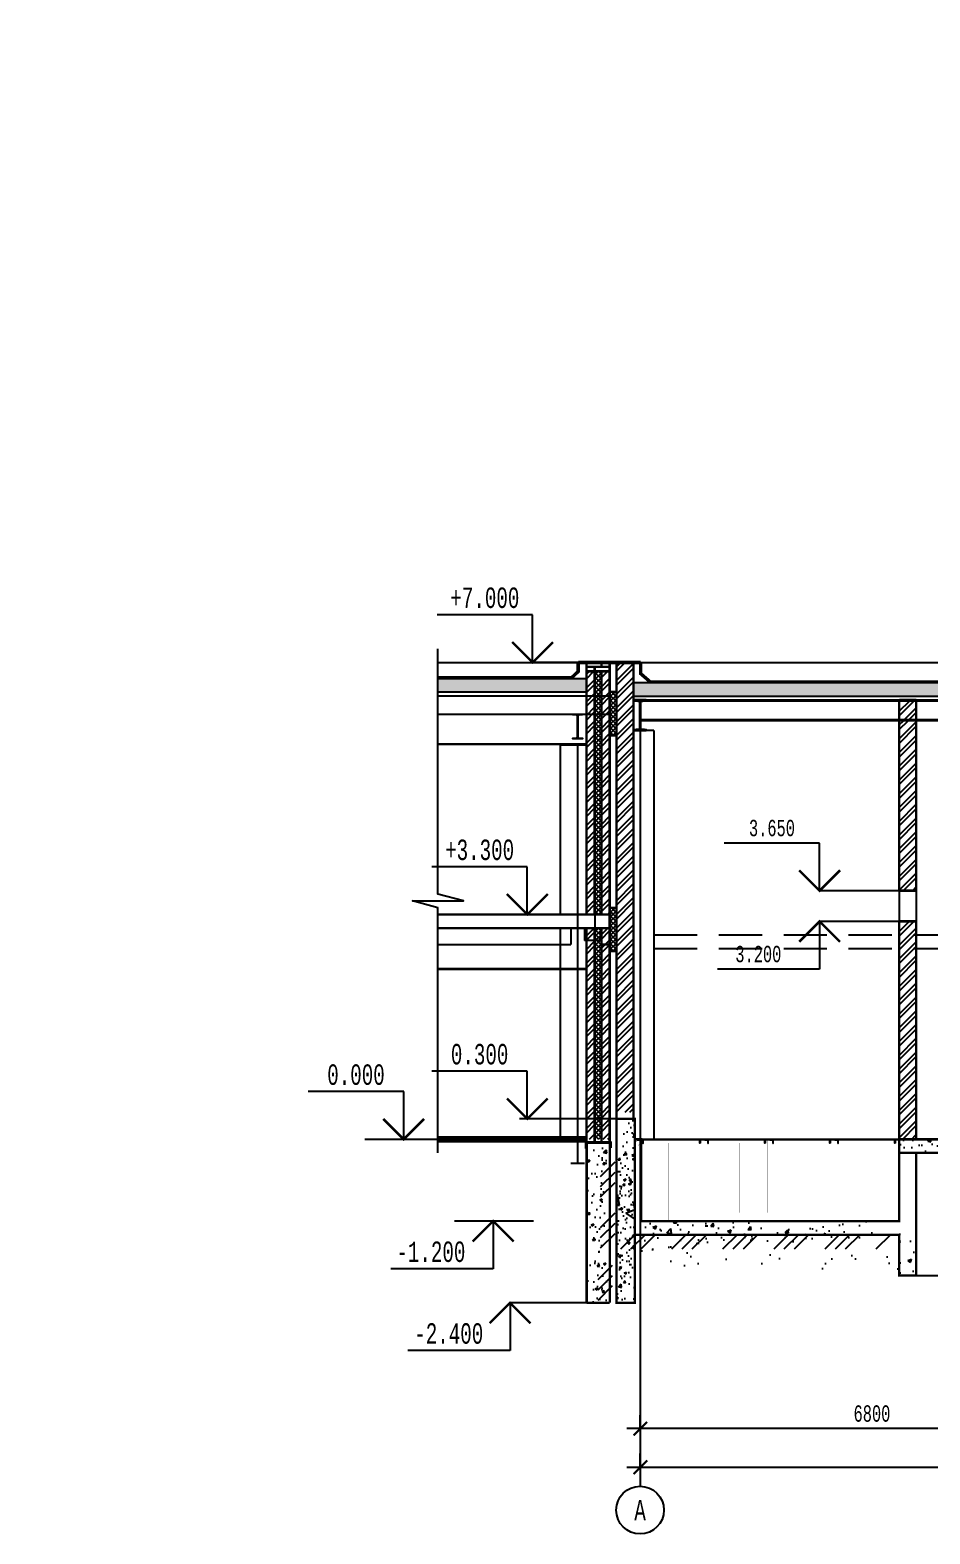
# Model space of a CAD drawing. Extents: x 419008 to 585152, y 366207 to 472224.
# Drawn here: x 502080 to 515288, y 412234 to 434310 of the extents above; entities that cross this region are included whole.
import ezdxf
from ezdxf.enums import TextEntityAlignment as Align

# ---------------------------------------------------------------- set-up
doc = ezdxf.new("R2010")
doc.units = 0
doc.header["$LTSCALE"] = 50
doc.header["$PDSIZE"] = -5
for name, pattern in [('CACHE', [0.375, 0.25, -0.125]), ('CONTINOUS', [16, 16, -1e-13]), ('DASHED', [19.05, 12.7, -6.35]), ('DASHED2', [9.525, 6.35, -3.175])]:
    doc.linetypes.add(name, pattern=pattern)
doc.layers.get('0').update_dxf_attribs({"linetype": 'CONTINUOUS'})
doc.layers.get('Defpoints').update_dxf_attribs({"linetype": 'CONTINUOUS'})
for name, color, linetype in [('AXIS', 40, 'CONTINUOUS'), ('base', 7, 'CONTINUOUS'), ('BRICK', 2, 'CONTINUOUS'), ('hatch', 251, 'CONTINUOUS'), ('Metall', 230, 'CONTINUOUS'), ('stairs', 253, 'CONTINUOUS'), ('WALL', 5, 'CONTINUOUS')]:
    doc.layers.add(name, color=color, linetype=linetype)
doc.styles.add('MONOTXT1', font='monotxt1', dxfattribs={"width": 0.65, "height": 300})
doc.styles.add('ST_1', font='monotxt.shx', dxfattribs={"width": 0.65, "height": 300})
doc.styles.add('ST_2', font='monotxt.shx', dxfattribs={"width": 0.65, "height": 240})
doc.styles.get("Standard").update_dxf_attribs({"font": 'monotxt.shx', "width": 0.65, "height": 300})
doc.dimstyles.get("Standard").update_dxf_attribs({"dimtxt": 300, "dimasz": 300, "dimexe": 2, "dimexo": 2, "dimgap": 0.09, "dimtad": 1, "dimdec": 0, "dimzin": 0, "dimdsep": 46, "dimtxsty": 'Standard', "dimcen": 0.09, "dimadec": 0, "dimazin": 0, "dimtfac": 1, "dimtdec": 0, "dimtofl": 0, "dimtmove": 0, "dimatfit": 3, "dimfxl": 1, "dimtolj": 1, "dimtzin": 0, "dimarcsym": 0})
pattern_1 = [(50, (25541.07, 705609.59), (182.18467, -15.939086), [19.05, -209.55]), (355, (25541.07, 705609.59), (-35.242826, 191.05664), [15.24, -167.64]), (100.451, (25556.25, 705608.26), (146.9425, 175.11669), [16.19, -178.09]), (46.1842, (25541.07, 705660.4), (271.07904, -42.04233), [28.575, -314.325]), (96.6356, (25563.66, 705656.89), (237.40423, 247.42556), [24.285, -267.135]), (351.184, (25541.07, 705660.4), (237.4046, 247.42512), [22.86, -251.46]), (21, (25566.47, 705647.69), (151.61488, -102.26552), [19.05, -209.55]), (326, (25566.47, 705647.69), (61.80203, 184.187966), [15.24, -167.64]), (71.4514, (25579.1, 705639.17), (213.41649, 81.92286), [16.19, -178.09]), (37.5, (25541.07, 705609.59), (3.088603, 84.555039), [0, -165.608, 0, -170.18, 0, -168.275]), (7.5, (25541.07, 705609.59), (66.819663, 100.180575), [0, -97.028, 0, -161.798, 0, -64.135]), (327.5, (25484.43, 705609.59), (135.590595, -5.728744), [0, -63.5, 0, -198.12, 0, -262.89]), (317.5, (25459.03, 705609.59), (148.129181, 25.42649), [0, -82.55, 0, -131.572, 0, -186.69])]
pattern_2 = [(50, (254863.53, 336057.43), (364.36934, -31.87817), [38.1, -419.1]), (355, (254863.53, 336057.43), (-70.48565, 382.1133), [30.48, -335.28]), (100.451, (254893.9, 336054.77), (293.885, 350.23338), [32.38, -356.18]), (46.1842, (254863.53, 336159.03), (542.1581, -84.08466), [57.15, -628.65]), (96.6356, (254908.7, 336152), (474.8085, 494.8511), [48.57, -534.27]), (351.184, (254863.5, 336159), (474.8092, 494.8502), [45.72, -502.92]), (21, (254914.33, 336133.63), (303.22976, -204.53104), [38.1, -419.1]), (326, (254914.33, 336133.63), (123.60406, 368.37593), [30.48, -335.28]), (71.4514, (254939.6, 336116.58), (426.833, 163.8457), [32.38, -356.18]), (37.5, (254863.53, 336057.43), (6.177207, 169.11008), [0, -331.216, 0, -340.36, 0, -336.55]), (7.5, (254863.53, 336057.43), (133.63933, 200.36115), [0, -194.056, 0, -323.596, 0, -128.27]), (327.5, (254750.24, 336057.43), (271.18119, -11.45749), [0, -127, 0, -396.24, 0, -525.78]), (317.5, (254699.44, 336057.43), (296.25836, 50.85298), [0, -165.1, 0, -263.144, 0, -373.38])]

# ---------------------------------------------------------------- blocks, each defined once
blk = doc.blocks.new('_ARCHTICK')
at = {"color": 0, "linetype": 'ByBlock', "const_width": 0.15}
blk.add_lwpolyline([(-0.5, -0.5), (0.5, 0.5)], dxfattribs=at)
blk = doc.blocks.new('*D36')
at = {"layer": 'AXIS', "color": 174, "lineweight": -2, "transparency": 16777216}
for p, q in [((511037, 413780), (511037, 413980)), ((517837, 413780), (517837, 413980)), ((518037, 413780), (510837, 413780))]:
    blk.add_line(p, q, dxfattribs=at)
at = {"layer": 'Defpoints', "color": 0, "transparency": 16777216}
for p in [(511037, 413780), (511037, 413780), (517837, 413780)]:
    blk.add_point(p, dxfattribs=at)
at = {"layer": 'AXIS', "color": 174, "lineweight": -2, "transparency": 16777216, "xscale": 200, "yscale": 200, "zscale": 200, "rotation": 180}
blk.add_blockref('_ARCHTICK', (511037, 413780), dxfattribs=at)
at = {"layer": 'AXIS', "color": 174, "lineweight": -2, "transparency": 16777216, "xscale": 200, "yscale": 200, "zscale": 200}
blk.add_blockref('_ARCHTICK', (517837, 413780), dxfattribs=at)
at = {"layer": 'AXIS', "color": 174, "transparency": 16777216, "insert": (514437, 414000), "char_height": 240, "attachment_point": 5, "style": 'ST_2'}
blk.add_mtext('\\A1;6800', dxfattribs=at)
blk = doc.blocks.new('o_1')
at = {"linetype": 'Continuous'}
for p, q in [((0, 7), (14, 7)), ((0, 0), (0, 7))]:
    blk.add_line(p, q, dxfattribs=at)
at = {"color": 7, "linetype": 'Continuous', "const_width": 0.35}
blk.add_lwpolyline([(-3, 3), (0, 0), (3, 3)], dxfattribs=at)
blk = doc.blocks.new('*D50')
at = {"layer": 'Defpoints', "color": 0, "transparency": 16777216}
for p in [(511037, 413189), (572807, 413213), (572807, 413189)]:
    blk.add_point(p, dxfattribs=at)
at = {"layer": 'WALL', "color": 174, "lineweight": -2, "transparency": 16777216}
for p, q in [((511037, 413189), (511037, 413413)), ((572807, 413189), (572807, 413413)), ((510837, 413213), (573007, 413213))]:
    blk.add_line(p, q, dxfattribs=at)
at = {"layer": 'WALL', "color": 174, "lineweight": -2, "transparency": 16777216, "xscale": 200, "yscale": 200, "zscale": 200, "rotation": 180}
blk.add_blockref('_ARCHTICK', (511037, 413213), dxfattribs=at)
at = {"layer": 'WALL', "color": 174, "lineweight": -2, "transparency": 16777216, "xscale": 200, "yscale": 200, "zscale": 200}
blk.add_blockref('_ARCHTICK', (572807, 413213), dxfattribs=at)
at = {"layer": 'WALL', "color": 174, "transparency": 16777216, "insert": (540954, 413433), "char_height": 240, "attachment_point": 5, "style": 'ST_2'}
blk.add_mtext('\\A1;61770', dxfattribs=at)
blk = doc.blocks.new('o_3')
at = {"linetype": 'Continuous'}
for p, q in [((0, 0), (0, -7)), ((0, -7), (15, -7))]:
    blk.add_line(p, q, dxfattribs=at)
at = {"color": 7, "linetype": 'Continuous', "const_width": 0.35}
blk.add_lwpolyline([(-3, -3), (0, 0), (3, -3)], dxfattribs=at)
blk = doc.blocks.new('A$C7C8A6784')
blk.add_hatch(color=244).paths.add_polyline_path([(-5, -10), (-5, -48, 0.414214), (-4, -50), (0, -50), (0, 0), (-50, 0), (-50, -4, 0.414214), (-48, -5), (-10, -5, -0.414214)])
at = {"color": 244}
blk.add_lwpolyline([(0, 0), (-50, 0), (-50, -4, 0.414214), (-48, -5), (-10, -5, -0.414214), (-5, -10), (-5, -48, 0.414214), (-4, -50), (0, -50)], format="xyb", close=True, dxfattribs=at)
at = {"color": 244, "const_width": 3}
blk.add_lwpolyline([(-84, -62), (-84, -46, -0.198912), (-81, -39), (-51, -10, -0.198912), (-44, -7), (-17, -7, -0.414214), (-7, -17), (-7, -44, -0.198912), (-10, -51), (-39, -81, -0.198912), (-46, -84), (-62, -84)], format="xyb", dxfattribs=at)
blk = doc.blocks.new('A$C5E895D34')
at = {"ltscale": 350}
for color, points in [(200, [(954, -4), (0, -4), (0, 0), (954, 0)]), (204, [(55, -13.5), (55, -52.5, 0.4142136), (56.5, -54), (60, -54), (60, -4), (10, -4), (10, -7.5, 0.4142136), (11.5, -9), (50.5, -9, -0.4142136)]), (204, [(903.5, -9), (942.5, -9, 0.4142136), (944, -7.5), (944, -4), (894, -4), (894, -54), (897.5, -54, 0.4142136), (899, -52.5), (899, -13.5, -0.4142136)])]:
    blk.add_hatch(color=color, dxfattribs=at).paths.add_polyline_path(points)
at = {"color": 200, "ltscale": 350}
blk.add_lwpolyline([(954, -4), (0, -4), (0, 0), (954, 0)], close=True, dxfattribs=at)
at = {"color": 204, "ltscale": 350}
for points in [[(60, -4), (10, -4), (10, -7.5, 0.4142136), (11.5, -9), (50.5, -9, -0.4142136), (55, -13.5), (55, -52.5, 0.4142136), (56.5, -54), (60, -54)], [(894, -4), (944, -4), (944, -7.5, -0.4142136), (942.5, -9), (903.5, -9, 0.4142136), (899, -13.5), (899, -52.5, -0.4142136), (897.5, -54), (894, -54)]]:
    blk.add_lwpolyline(points, format="xyb", close=True, dxfattribs=at)
at = {"color": 204, "linetype": 'CACHE', "ltscale": 350, "const_width": 2}
blk.add_lwpolyline([(60, -9), (894, -9)], dxfattribs=at)
at = {"color": 204, "ltscale": 350, "const_width": 2}
blk.add_lwpolyline([(60, -54), (894, -54)], dxfattribs=at)
blk = doc.blocks.new('psw')
at = {"color": 7, "linetype": 'Continuous'}
blk.add_circle((0, -350), 350, dxfattribs=at)
at = {"color": 7, "linetype": 'Continuous', "style": 'MONOTXT1', "width": 0.65}
blk.add_attdef('99', text='', height=300, dxfattribs=at).set_placement((0, -350), align=Align.MIDDLE)

msp = doc.modelspace()

# ---------------------------------------------------------------- hatches: boundary and pattern name
at = {"linetype": 'Continuous'}
h = msp.add_hatch(dxfattribs=at)
h.set_pattern_fill('AR-CONC', scale=50, style=0)
h.set_pattern_definition([(50, (505470.14, 428917), (358.63, -31.376), [37.5, -412.5]), (355, (505470.14, 428917), (-69.376, 376.096), [30, -330]), (100.4514, (505500.02, 428914.4), (289.255, 344.72), [31.87, -350.571]), (46.1842, (505470.14, 429017), (533.62, -82.76), [56.25, -618.75]), (96.6356, (505514.6, 429010.1), (467.331, 487.059), [47.805, -525.856]), (351.184, (505470.14, 429017), (467.33, 487.06), [45, -495]), (21, (505520.14, 428992), (298.4535, -201.3094), [37.5, -412.5]), (326, (505520.14, 428992), (121.658, 362.575), [30, -330]), (71.4514, (505545, 428975.24), (420.111, 161.265), [31.87, -350.571]), (37.5, (505470.14, 428917.01), (6.0799, 166.4469), [0, -326, 0, -335, 0, -331.25]), (7.5, (505470.14, 428917.01), (131.5348, 197.2059), [0, -191, 0, -318.5, 0, -126.25]), (327.5, (505358.64, 428917.01), (266.9112, -11.2774), [0, -125, 0, -390, 0, -517.5]), (317.5, (505308.64, 428917.01), (291.593, 50.0525), [0, -162.5, 0, -259, 0, -367.5])])
h.paths.add_polyline_path([(510686.3, 416026.9), (510686.8, 418326.7), (510956.8, 418326.7), (510956.3, 416026.9)])
at = {"layer": 'base', "linetype": 'Continuous'}
h = msp.add_hatch(dxfattribs=at)
h.set_pattern_fill('AR-CONC', scale=2, style=0)
h.set_pattern_definition([(50, (427867.92, 404963.72), (364.3693, -31.8782), [38.1, -419.1]), (355, (427867.92, 404963.7), (-70.4857, 382.1133), [30.48, -335.28]), (100.451, (427898.3, 404961.06), (293.885, 350.2334), [32.38, -356.18]), (46.1842, (427867.9, 405065.3), (542.158, -84.0847), [57.15, -628.65]), (96.6356, (427913.1, 405058.3), (474.8085, 494.851), [48.57, -534.27]), (351.184, (427867.9, 405065.3), (474.8092, 494.8502), [45.72, -502.92]), (21, (427918.72, 405039.92), (303.2298, -204.531), [38.1, -419.1]), (326, (427918.72, 405039.9), (123.604, 368.376), [30.48, -335.28]), (71.4514, (427944, 405022.87), (426.833, 163.8457), [32.38, -356.18]), (37.5, (427867.92, 404963.72), (6.1772, 169.11008), [0, -331.216, 0, -340.36, 0, -336.55]), (7.5, (427867.92, 404963.72), (133.63933, 200.36115), [0, -194.056, 0, -323.596, 0, -128.27]), (327.5, (427754.64, 404963.72), (271.1812, -11.45749), [0, -127, 0, -396.24, 0, -525.78]), (317.5, (427703.84, 404963.72), (296.25836, 50.853), [0, -165.1, 0, -263.144, 0, -373.38])])
h.paths.add_polyline_path([(510549.3, 417976.9), (510524.3, 417976.9), (510249.3, 417976.9), (510249.3, 415626.9), (510549.3, 415626.9)])
at = {"layer": 'BRICK'}
h = msp.add_hatch(dxfattribs=at)
h.set_pattern_fill('ANSI32', color=256, scale=15, style=0)
h.set_pattern_definition([(45, (209663.03, 632717.7), (-101.02788, 101.02788), []), (45, (209730.38, 632717.7), (-101.02788, 101.02788), [])])
h.paths.add_polyline_path([(510936.8, 425026.9), (510686.8, 425026.9), (510686.8, 418425.2), (510936.8, 418425.2)])
h = msp.add_hatch(dxfattribs=at)
h.set_pattern_fill('ANSI32', color=256, scale=15, style=0)
h.set_pattern_definition([(45, (209663.03, 640119.44), (-101.02788, 101.02788), []), (45, (209730.38, 640119.44), (-101.02788, 101.02788), [])])
h.paths.add_polyline_path([(510366.8, 418326.9), (510251.8, 418326.9), (510251.8, 418176.9), (510246.8, 418176.9), (510246.8, 418026.9), (510366.8, 418026.9)])
h.paths.add_polyline_path([(510586.8, 418326.9), (510466.8, 418326.9), (510466.8, 418026.9), (510586.8, 418026.9)])
h.paths.add_polyline_path([(510366.8, 421126.9), (510246.8, 421126.9), (510246.8, 418476.9), (510251.8, 418476.9), (510251.8, 418326.9), (510366.8, 418326.9)])
h.paths.add_polyline_path([(510586.8, 421126.9), (510466.8, 421126.9), (510466.8, 418326.9), (510586.8, 418326.9)])
h.paths.add_polyline_path([(510586.8, 424896.9), (510466.8, 424896.9), (510466.8, 421326.9), (510586.8, 421326.9)])
h.paths.add_polyline_path([(510366.8, 424896.9), (510246.8, 424896.9), (510246.8, 421326.9), (510366.8, 421326.9)])
h = msp.add_hatch(dxfattribs=at)
h.set_pattern_fill('ANSI37', color=256, scale=15, style=0)
h.set_pattern_definition([(45, (209663.033, 640119.44), (-33.6759605, 33.6759605), []), (135, (209663.033, 640119.44), (-33.6759605, -33.6759605), [])])
h.paths.add_polyline_path([(510466.8, 418326.9), (510366.8, 418326.9), (510366.8, 418026.9), (510466.8, 418026.9)])
h.paths.add_polyline_path([(510466.8, 421126.9), (510366.8, 421126.9), (510366.8, 418326.9), (510466.8, 418326.9)])
h.paths.add_polyline_path([(510466.8, 424896.9), (510366.8, 424896.9), (510366.8, 421326.9), (510466.8, 421326.9)])
h = msp.add_hatch(dxfattribs=at)
h.set_pattern_fill('ANSI32', color=256, scale=15, style=0)
h.set_pattern_definition([(45, (0, 3026.19), (-101.02788, 101.02788), []), (45, (67.35, 3026.19), (-101.02788, 101.02788), [])])
h.paths.add_polyline_path([(515086.8, 424465.9), (514836.8, 424465.9), (514836.8, 424187.9), (515086.8, 424187.9)])
h.paths.add_polyline_path([(515086.8, 421026.9), (514836.8, 421026.9), (514836.8, 420826.9), (515086.8, 420826.9)])
h.paths.add_polyline_path([(515086.8, 420826.9), (514836.8, 420826.9), (514836.8, 418026.7), (515086.8, 418026.7)])
h.paths.add_polyline_path([(514836.8, 421676.7), (515086.8, 421676.7), (515086.8, 424176.9), (514836.8, 424176.9)])
h.paths.add_polyline_path([(515086.8, 421226.7), (514836.8, 421226.7), (514836.8, 421026.9), (515086.8, 421026.9)])
at = {"layer": 'hatch'}
h = msp.add_hatch(dxfattribs=at)
h.set_pattern_fill('AR-CONC', color=256, style=0)
h.set_pattern_definition(pattern_1)
h.paths.add_polyline_path([(500770.8, 436480.8), (501462.8, 436480.8), (501462.8, 436120.8), (500770.8, 436120.8)], flags=9)
h.paths.add_polyline_path([(488770.8, 436480.8), (489462.8, 436480.8), (489462.8, 436120.8), (488770.8, 436120.8)], flags=9)
h.paths.add_polyline_path([(482770.8, 436480.8), (483462.8, 436480.8), (483462.8, 436120.8), (482770.8, 436120.8)], flags=9)
h.paths.add_polyline_path([(476020.8, 436480.8), (476712.8, 436480.8), (476712.8, 436120.8), (476020.8, 436120.8)], flags=9)
h.paths.add_polyline_path([(472298, 434406), (472935.5, 434406), (472935.5, 434856), (472298, 434856)], flags=9)
h.paths.add_polyline_path([(479798, 434406), (480435.5, 434406), (480435.5, 434856), (479798, 434856)], flags=9)
h.paths.add_polyline_path([(485798, 434406), (486435.5, 434406), (486435.5, 434856), (485798, 434856)], flags=9)
h.paths.add_polyline_path([(491798, 434406), (492435.5, 434406), (492435.5, 434856), (491798, 434856)], flags=9)
h.paths.add_polyline_path([(497785.5, 434368.5), (498448, 434368.5), (498448, 434893.5), (497785.5, 434893.5)], flags=9)
h.paths.add_polyline_path([(503798, 434406), (504435.5, 434406), (504435.5, 434856), (503798, 434856)], flags=9)
h.paths.add_polyline_path([(509798, 434406), (510435.5, 434406), (510435.5, 434856), (509798, 434856)], flags=9)
h.paths.add_polyline_path([(510896.8, 434406), (511176.8, 434406), (511176.8, 434856), (510896.8, 434856)], flags=9)
h.paths.add_polyline_path([(490942.8, 435780.8), (491790.8, 435780.8), (491790.8, 435420.8), (490942.8, 435420.8)], flags=9)
h.paths.add_polyline_path([(510308.8, 436480.8), (510844.8, 436480.8), (510844.8, 436120.8), (510308.8, 436120.8)], flags=9)
h.paths.add_polyline_path([(505170.8, 436480.9), (505862.8, 436480.9), (505862.8, 436120.9), (505170.8, 436120.9)], flags=9)
h.paths.add_polyline_path([(493370.8, 436480.9), (494062.8, 436480.9), (494062.8, 436120.9), (493370.8, 436120.9)], flags=9)
h.paths.add_polyline_path([(494981.8, 434406), (495651.8, 434406), (495651.8, 434856), (494981.8, 434856)], flags=9)
h.paths.add_polyline_path([(506581.8, 434406), (507251.8, 434406), (507251.8, 434856), (506581.8, 434856)], flags=9)
h.paths.add_polyline_path([(496370.8, 436480.9), (497062.8, 436480.9), (497062.8, 436120.9), (496370.8, 436120.9)], flags=9)
h.paths.add_polyline_path([(508170.8, 436480.9), (508862.8, 436480.9), (508862.8, 436120.9), (508170.8, 436120.9)], flags=9)
h.paths.add_polyline_path([(510593.8, 419431.2), (511129.8, 419431.2), (511129.8, 419071.2), (510593.8, 419071.2)], flags=9)
h.paths.add_polyline_path([(511396.2, 417908.8), (511396.2, 418444.8), (511756.2, 418444.8), (511756.2, 417908.8)], flags=9)
h.paths.add_polyline_path([(512300.9, 414951.9), (513555.9, 414951.9), (513555.9, 415401.9), (512300.9, 415401.9)], flags=9)
h.paths.add_polyline_path([(512289.2, 425452.5), (514739.2, 425452.5), (514739.2, 425977.5), (512289.2, 425977.5)], flags=9)
h.paths.add_polyline_path([(512106.7, 426070.6), (514921.7, 426070.6), (514921.7, 426520.6), (512106.7, 426520.6)], flags=9)
h.paths.add_polyline_path([(469410.7, 421851.9), (470470.7, 421851.9), (470470.7, 422301.9), (469410.7, 422301.9)], flags=9)
h.paths.add_polyline_path([(469610.7, 419851.9), (470670.7, 419851.9), (470670.7, 420301.9), (469610.7, 420301.9)], flags=9)
h.paths.add_polyline_path([(469610.7, 424051.9), (470670.7, 424051.9), (470670.7, 424501.9), (469610.7, 424501.9)], flags=9)
h.paths.add_polyline_path([(469610.7, 425751.9), (470670.7, 425751.9), (470670.7, 426201.9), (469610.7, 426201.9)], flags=9)
h.paths.add_polyline_path([(467730.4, 418075.2), (468660.4, 418075.2), (468660.4, 418525.2), (467730.4, 418525.2)], flags=9)
h.paths.add_polyline_path([(467472.3, 418551.9), (468727.3, 418551.9), (468727.3, 419001.9), (467472.3, 419001.9)], flags=9)
h.paths.add_polyline_path([(468895.7, 419051.9), (469955.7, 419051.9), (469955.7, 419501.9), (468895.7, 419501.9)], flags=9)
h.paths.add_polyline_path([(469386.1, 416351.9), (470641.1, 416351.9), (470641.1, 416801.9), (469386.1, 416801.9)], flags=9)
h.paths.add_polyline_path([(532957.2, 447358.5), (533757.1, 447342.5), (533766.1, 447792.4), (532966.2, 447808.4)], flags=9)
h.paths.add_polyline_path([(495029.7, 445679.5), (495029.7, 446479.5), (494579.7, 446479.5), (494579.7, 445679.5)], flags=9)
h.paths.add_polyline_path([(495029.7, 452487.4), (495029.7, 453287.4), (494579.7, 453287.4), (494579.7, 452487.4)], flags=9)
h.paths.add_polyline_path([(529266.4, 447342.5), (530066.2, 447358.5), (530057.2, 447808.4), (529257.4, 447792.4)], flags=9)
h.paths.add_polyline_path([(475302.5, 444646.2), (475871.8, 445208.2), (475555.6, 445528.5), (474986.3, 444966.4)], flags=9)
h.paths.add_polyline_path([(475466.2, 454351), (476035.5, 453789), (476351.7, 454109.2), (475782.4, 454671.3)], flags=9)
h.paths.add_polyline_path([(494364.5, 456345.5), (494364.5, 457145.5), (493914.5, 457145.5), (493914.5, 456345.5)], flags=9)
h.paths.add_polyline_path([(496669.5, 456345.5), (496669.5, 457145.5), (496219.5, 457145.5), (496219.5, 456345.5)], flags=9)
h.paths.add_polyline_path([(494364.5, 441852.3), (494364.5, 442652.3), (493914.5, 442652.3), (493914.5, 441852.3)], flags=9)
h.paths.add_polyline_path([(514426.7, 444562.4), (519541.7, 444562.4), (519541.7, 445087.4), (514426.7, 445087.4)], flags=9)
h.paths.add_polyline_path([(515856.7, 445062.4), (518111.7, 445062.4), (518111.7, 445587.4), (515856.7, 445587.4)], flags=9)
h.paths.add_polyline_path([(518806.6, 442591.5), (519866.6, 442591.5), (519866.6, 443041.5), (518806.6, 443041.5)], flags=9)
h.paths.add_polyline_path([(519006.6, 444291.5), (520066.6, 444291.5), (520066.6, 444741.5), (519006.6, 444741.5)], flags=9)
h.paths.add_polyline_path([(520590, 442291.5), (521650, 442291.5), (521650, 442741.5), (520590, 442741.5)], flags=9)
h.paths.add_polyline_path([(523618.1, 442841.5), (524678.1, 442841.5), (524678.1, 443291.5), (523618.1, 443291.5)], flags=9)
h.paths.add_polyline_path([(541373.5, 445091.5), (542433.5, 445091.5), (542433.5, 445541.5), (541373.5, 445541.5)], flags=9)
h.paths.add_polyline_path([(541373.5, 444291.5), (542433.5, 444291.5), (542433.5, 444741.5), (541373.5, 444741.5)], flags=9)
h.paths.add_polyline_path([(525572.5, 439391.5), (526827.5, 439391.5), (526827.5, 439841.5), (525572.5, 439841.5)], flags=9)
h.paths.add_polyline_path([(541089.4, 438791.5), (542344.4, 438791.5), (542344.4, 439241.5), (541089.4, 439241.5)], flags=9)
h.paths.add_polyline_path([(520790, 441491.5), (521850, 441491.5), (521850, 441941.5), (520790, 441941.5)], flags=9)
h.paths.add_polyline_path([(520781.7, 438791.5), (522036.7, 438791.5), (522036.7, 439241.5), (520781.7, 439241.5)], flags=9)
h.paths.add_polyline_path([(543158.1, 441491.5), (544218.1, 441491.5), (544218.1, 441941.5), (543158.1, 441941.5)], flags=9)
h.paths.add_polyline_path([(544673.6, 440509.2), (545603.6, 440509.2), (545603.6, 440959.2), (544673.6, 440959.2)], flags=9)
h.paths.add_polyline_path([(544356.6, 440991.5), (545611.6, 440991.5), (545611.6, 441441.5), (544356.6, 441441.5)], flags=9)
h.paths.add_polyline_path([(518806.6, 440588.2), (519736.6, 440588.2), (519736.6, 441038.2), (518806.6, 441038.2)], flags=9)
h.paths.add_polyline_path([(518657.5, 441091.5), (519912.5, 441091.5), (519912.5, 441541.5), (518657.5, 441541.5)], flags=9)
h.paths.add_polyline_path([(541336, 440991.5), (542396, 440991.5), (542396, 441441.5), (541336, 441441.5)], flags=9)
h.paths.add_polyline_path([(541136, 443191.5), (542196, 443191.5), (542196, 443641.5), (541136, 443641.5)], flags=9)
h.paths.add_polyline_path([(534476.3, 441191.5), (535536.3, 441191.5), (535536.3, 441641.5), (534476.3, 441641.5)], flags=9)
h.paths.add_polyline_path([(522280.5, 414704.7), (523340.5, 414704.7), (523340.5, 415154.7), (522280.5, 415154.7)], flags=9)
h.paths.add_polyline_path([(517287, 414150.4), (518542, 414150.4), (518542, 414600.4), (517287, 414600.4)], flags=9)
h.paths.add_polyline_path([(508129.5, 440638.9), (509012, 440638.9), (509012, 441238.9), (508129.5, 441238.9)], flags=9)
h.paths.add_polyline_path([(512633, 448096.3), (512880.5, 448096.3), (512880.5, 448546.3), (512633, 448546.3)], flags=9)
h.paths.add_polyline_path([(468143, 448096.3), (468390.5, 448096.3), (468390.5, 448546.3), (468143, 448546.3)], flags=9)
h.paths.add_polyline_path([(530453.2, 452029.4), (534189, 452029.4), (534189, 452724.3), (530453.2, 452724.3)], flags=9)
h.paths.add_polyline_path([(534476.3, 444491.5), (535536.3, 444491.5), (535536.3, 444941.5), (534476.3, 444941.5)], flags=9)
h.paths.add_polyline_path([(520590, 445091.5), (521650, 445091.5), (521650, 445541.5), (520590, 445541.5)], flags=9)
h.paths.add_polyline_path([(520590, 444291.5), (521650, 444291.5), (521650, 444741.5), (520590, 444741.5)], flags=9)
h.paths.add_polyline_path([(520790, 448191.5), (521850, 448191.5), (521850, 448641.5), (520790, 448641.5)], flags=9)
h.paths.add_polyline_path([(495221.2, 430947.8), (498957.1, 430947.8), (498957.1, 431642.7), (495221.2, 431642.7)], flags=9)
h.paths.add_polyline_path([(492878.6, 461043.2), (497561.1, 461043.2), (497561.1, 461738.5), (492878.6, 461738.5)], flags=9)
h.paths.add_polyline_path([(510378.4, 458136.7), (511260.9, 458136.7), (511260.9, 458736.7), (510378.4, 458736.7)], flags=9)
h.paths.add_polyline_path([(481193.2, 440708.9), (482075.7, 440708.9), (482075.7, 441308.9), (481193.2, 441308.9)], flags=9)
h.paths.add_polyline_path([(496669.5, 441852.3), (496669.5, 442652.3), (496219.5, 442652.3), (496219.5, 441852.3)], flags=9)
h.paths.add_polyline_path([(481256.8, 458064.8), (482139.3, 458064.8), (482139.3, 458664.8), (481256.8, 458664.8)], flags=9)
h.paths.add_polyline_path([(503896.7, 458931.5), (507346.7, 458931.5), (507346.7, 459531.5), (503896.7, 459531.5)], flags=9)
h.paths.add_polyline_path([(495860, 438147.5), (496140, 438147.5), (496140, 438597.5), (495860, 438597.5)], flags=9)
h.paths.add_polyline_path([(495860, 458894.4), (496140, 458894.4), (496140, 459344.4), (495860, 459344.4)], flags=9)
h.paths.add_polyline_path([(511945.7, 440638.9), (512828.2, 440638.9), (512828.2, 441238.9), (511945.7, 441238.9)], flags=9)
h.paths.add_polyline_path([(511970.9, 458134.8), (512853.4, 458134.8), (512853.4, 458734.8), (511970.9, 458734.8)], flags=9)
h.paths.add_polyline_path([(534530.8, 440722.1), (535590.8, 440722.1), (535590.8, 441172.1), (534530.8, 441172.1)], flags=9)
h.paths.add_polyline_path([(527454.4, 448407.8), (530091.9, 448407.8), (530091.9, 449007.8), (527454.4, 449007.8)], flags=9)
h.paths.add_polyline_path([(483080.5, 430363.7), (494330.5, 430363.7), (494330.5, 430963.7), (483080.5, 430963.7)], flags=9)
h.paths.add_polyline_path([(483109.4, 430832), (492214.4, 430832), (492214.4, 431432), (483109.4, 431432)], flags=9)
h.paths.add_polyline_path([(483123.4, 429875.6), (491253.4, 429875.6), (491253.4, 430475.6), (483123.4, 430475.6)], flags=9)
h.paths.add_polyline_path([(483060.1, 428282.9), (487485.1, 428282.9), (487485.1, 428882.9), (483060.1, 428882.9)], flags=9)
h.paths.add_polyline_path([(483085.9, 426590.3), (492905.9, 426590.3), (492905.9, 427190.3), (483085.9, 427190.3)], flags=9)
h.paths.add_polyline_path([(483085.9, 427694.5), (492385.9, 427694.5), (492385.9, 428294.5), (483085.9, 428294.5)], flags=9)
h.paths.add_polyline_path([(482998.8, 428832.3), (494443.8, 428832.3), (494443.8, 429432.3), (482998.8, 429432.3)], flags=9)
h.paths.add_polyline_path([(483018.1, 429440.2), (493813.1, 429440.2), (493813.1, 430040.2), (483018.1, 430040.2)], flags=9)
h.paths.add_polyline_path([(483069.6, 431319.7), (492759.6, 431319.7), (492759.6, 431919.7), (483069.6, 431919.7)], flags=9)
h.paths.add_polyline_path([(483099.3, 431836), (492984.3, 431836), (492984.3, 432436), (483099.3, 432436)], flags=9)
h.paths.add_polyline_path([(483076.5, 426050.8), (489061.5, 426050.8), (489061.5, 426650.8), (483076.5, 426650.8)], flags=9)
h.paths.add_polyline_path([(483085.9, 427125.1), (488030.9, 427125.1), (488030.9, 427725.1), (483085.9, 427725.1)], flags=9)
h.paths.add_polyline_path([(508066.2, 424793.9), (508066.2, 424593.9), (510246.8, 424593.9), (510246.8, 424793.9)])
h = msp.add_hatch(dxfattribs=at)
h.set_pattern_fill('AR-CONC', color=256, style=0)
h.set_pattern_definition(pattern_1)
h.paths.add_polyline_path([(533855.2, 424533.9), (533855.2, 424740.9), (511704.3, 424740.9), (511642.3, 424533.9)])
h.paths.add_polyline_path([(535586.9, 424533.9), (535586.9, 424733.9), (535358.7, 424733.9), (533975.2, 424733.9), (533975.2, 424533.9)])
h.paths.add_polyline_path([(510936.8, 424624.8), (511025.7, 424733.9), (511702.2, 424733.9), (511642.3, 424533.9), (510936.8, 424533.9)])
h.paths.add_polyline_path([(533975.2, 424533.9), (533975.2, 424733.9), (533855.2, 424733.9), (533855.2, 424533.9)])
h.paths.add_polyline_path([(511025.7, 424733.9), (510936.8, 424733.9), (510936.8, 424624.8)])
at = {"layer": 'WALL'}
h = msp.add_hatch(dxfattribs=at)
h.set_pattern_fill('ANSI37', color=255, scale=15, style=0)
h.set_pattern_definition([(45, (533235.76, 555802.82), (-33.67596, 33.67596), []), (135, (533235.76, 555802.82), (-33.67596, -33.67596), [])])
h.paths.add_polyline_path([(510686.8, 424595), (510586.8, 424595), (510586.8, 424495), (510586.8, 424295), (510587.1, 424295), (510587.1, 424055), (510586.8, 424055), (510586.8, 423955), (510686.8, 423955)])
h = msp.add_hatch(dxfattribs=at)
h.set_pattern_fill('ANSI37', color=255, scale=15, style=0)
h.set_pattern_definition([(45, (533235.76, 552634.747), (-33.67596, 33.67596), []), (135, (533235.76, 552634.747), (-33.67596, -33.67596), [])])
h.paths.add_polyline_path([(510686.8, 421426.9), (510586.8, 421426.9), (510586.8, 421326.9), (510586.8, 421126.9), (510587.1, 421126.9), (510587.1, 420886.9), (510586.8, 420886.9), (510586.8, 420786.9), (510686.8, 420786.9)])
at = {"layer": 'WALL', "linetype": 'CONTINOUS'}
h = msp.add_hatch(dxfattribs=at)
h.set_pattern_fill('AR-CONC', color=256, scale=5, style=0)
h.set_pattern_definition([(50, (254863.5, 336057.4), (910.9233, -79.6954), [95.25, -1047.75]), (355, (254863.5, 336057.4), (-176.214, 955.2832), [76.2, -838.2]), (100.451, (254939.4, 336050.8), (734.7125, 875.5834), [80.95, -890.45]), (46.1842, (254863.5, 336311.4), (1355.395, -210.2116), [142.875, -1571.625]), (96.6356, (254976.5, 336293.9), (1187.021, 1237.128), [121.425, -1335.675]), (351.184, (254863.5, 336311.4), (1187.023, 1237.1256), [114.3, -1257.3]), (21, (254990.5, 336247.9), (758.0744, -511.3276), [95.25, -1047.75]), (326, (254990.5, 336247.9), (309.01, 920.9398), [76.2, -838.2]), (71.4514, (255053.7, 336205.3), (1067.0825, 409.6143), [80.95, -890.45]), (37.5, (254863.53, 336057.43), (15.443, 422.7752), [0, -828.04, 0, -850.9, 0, -841.375]), (7.5, (254863.53, 336057.43), (334.0983, 500.9029), [0, -485.14, 0, -808.99, 0, -320.675]), (327.5, (254580.32, 336057.43), (677.95298, -28.6437), [0, -317.5, 0, -990.6, 0, -1314.45]), (317.5, (254453.3, 336057.4), (740.6459, 127.1325), [0, -412.75, 0, -657.86, 0, -933.45])])
h.paths.add_polyline_path([(510956.8, 418326.7), (510686.8, 418326.7), (510686.8, 417826.7), (510956.8, 417826.7)])
h = msp.add_hatch(dxfattribs=at)
h.set_pattern_fill('AR-CONC', color=256, scale=2, style=0)
h.set_pattern_definition(pattern_2)
h.paths.add_polyline_path([(515688.8, 417976.7), (515680.3, 417976.7), (515646.4, 417942.9), (515642.3, 417942.9, 0.1989124), (515649.3, 417945.8), (515678.8, 417975.3, 0.1989124), (515681.8, 417982.4), (515681.8, 418009.7, 0.4142136), (515671.8, 418019.7), (515644.4, 418019.7, 0.1989124), (515637.3, 418016.8), (515604.9, 417984.4), (515604.9, 417980.2, -0.1989124), (515607.8, 417987.3), (515638.8, 418018.2), (515638.8, 418026.7), (514836.8, 418026.7), (514836.8, 417826.7), (515086.6, 417826.7), (515488.8, 417826.7), (515688.8, 417826.7)])
h = msp.add_hatch(dxfattribs=at)
h.set_pattern_fill('AR-CONC', color=256, scale=10, style=0)
h.set_pattern_definition([(50, (254863.5, 336057.4), (1821.847, -159.391), [190.5, -2095.5]), (355, (254863.5, 336057.4), (-352.428, 1910.566), [152.4, -1676.4]), (100.451, (255015.3, 336044.1), (1469.425, 1751.167), [161.9, -1780.9]), (46.1842, (254863.5, 336565.4), (2710.79, -420.423), [285.75, -3143.25]), (96.6356, (255089.4, 336530.4), (2374.042, 2474.256), [242.85, -2671.35]), (351.184, (254863.5, 336565.4), (2374.046, 2474.25), [228.6, -2514.6]), (21, (255117.5, 336438.4), (1516.149, -1022.655), [190.5, -2095.5]), (326, (255117.5, 336438.4), (618.02, 1841.88), [152.4, -1676.4]), (71.4514, (255243.9, 336353.2), (2134.165, 819.229), [161.9, -1780.9]), (37.5, (254863.5, 336057.4), (30.886, 845.5504), [0, -1656.08, 0, -1701.8, 0, -1682.75]), (7.5, (254863.5, 336057.4), (668.1966, 1001.8057), [0, -970.28, 0, -1617.98, 0, -641.35]), (327.5, (254297.1, 336057.4), (1355.906, -57.2874), [0, -635, 0, -1981.2, 0, -2628.9]), (317.5, (254043.1, 336057.4), (1481.292, 254.265), [0, -825.5, 0, -1315.72, 0, -1866.9])])
h.paths.add_polyline_path([(510956.8, 417826.7), (510686.8, 417826.7), (510686.8, 415626.7), (510956.8, 415626.7)])
h = msp.add_hatch(dxfattribs=at)
h.set_pattern_fill('AR-CONC', color=256, scale=2, style=0)
h.set_pattern_definition(pattern_2)
h.paths.add_polyline_path([(510956.8, 417826.7), (510686.8, 417826.7), (510686.8, 415626.7), (510956.8, 415626.7)])
h = msp.add_hatch(dxfattribs=at)
h.set_pattern_fill('AR-CONC', color=256, scale=3, style=0)
h.set_pattern_definition([(50, (254863.53, 336057.43), (546.554, -47.81726), [57.15, -628.65]), (355, (254863.5, 336057.4), (-105.7285, 573.1699), [45.72, -502.92]), (100.451, (254909.07, 336053.44), (440.8275, 525.3501), [48.57, -534.27]), (46.1842, (254863.5, 336209.8), (813.2371, -126.127), [85.725, -942.975]), (96.6356, (254931.3, 336199.3), (712.2127, 742.2767), [72.855, -801.405]), (351.184, (254863.5, 336209.8), (712.2138, 742.2754), [68.58, -754.38]), (21, (254939.73, 336171.73), (454.84464, -306.79656), [57.15, -628.65]), (326, (254939.7, 336171.7), (185.4061, 552.5639), [45.72, -502.92]), (71.4514, (254977.63, 336146.16), (640.2495, 245.7686), [48.57, -534.27]), (37.5, (254863.53, 336057.43), (9.26581, 253.66512), [0, -496.824, 0, -510.54, 0, -504.825]), (7.5, (254863.53, 336057.43), (200.459, 300.54172), [0, -291.084, 0, -485.394, 0, -192.405]), (327.5, (254693.6, 336057.43), (406.77179, -17.18623), [0, -190.5, 0, -594.36, 0, -788.67]), (317.5, (254617.4, 336057.43), (444.38754, 76.27947), [0, -247.65, 0, -394.716, 0, -560.07])])
h.paths.add_polyline_path([(515086.8, 416826.7), (515086.8, 416826.7), (514836.8, 416826.7), (511046.8, 416826.7), (511046.8, 417826.7), (511036.8, 417826.7), (511036.8, 416626.7), (514836.8, 416626.7), (514836.8, 416026.7), (515086.8, 416026.7)])
h = msp.add_hatch(dxfattribs=at)
h.set_pattern_fill('AR-SAND', color=256, scale=500, style=0)
h.set_pattern_definition([(37.5, (254863.5, 336057.4), (-31.4967, 963.4119), [0, -760, 0, -850, 0, -812.5]), (7.5, (254863.5, 336057.4), (884.8884, 1411.073), [0, -410, 0, -685, 0, -262.5]), (327.5, (254248.5, 336057.4), (1557.071, 2.8295), [0, -250, 0, -900, 0, -1175]), (317.5, (254248.5, 336057.4), (1503.063, 438.838), [0, -125, 0, -590, 0, -675])])
h.paths.add_polyline_path([(514836.8, 416626.7), (511036.8, 416626.7), (511036.8, 416126.7), (514836.8, 416126.7)])
h = msp.add_hatch(dxfattribs=at)
h.set_pattern_fill('AR-SAND', color=256, scale=300, style=0)
h.set_pattern_definition([(37.5, (254863.53, 336057.43), (-18.898, 578.0471), [0, -456, 0, -510, 0, -487.5]), (7.5, (254863.5, 336057.4), (530.933, 846.6438), [0, -246, 0, -411, 0, -157.5]), (327.5, (254494.53, 336057.43), (934.2426, 1.6977), [0, -150, 0, -540, 0, -705]), (317.5, (254494.5, 336057.4), (901.838, 263.3027), [0, -75, 0, -354, 0, -405])])
h.paths.add_polyline_path([(514836.8, 416626.7), (511036.8, 416626.7), (511036.8, 416126.7), (514836.8, 416126.7)])

# ---------------------------------------------------------------- linework, layer by layer
at = {"color": 7, "linetype": 'Continuous'}
for p, q in [((514836.8, 421676.7), (513669.2, 421676.7)), ((515086.8, 416026.7), (517654.2, 416026.7))]:
    msp.add_line(p, q, dxfattribs=at)
msp.add_lwpolyline([(508066.2, 417826.9), (508066.2, 421426.9), (507693, 421526.9), (508439.4, 421526.9), (508066.2, 421626.9), (508066.2, 425226.9)], dxfattribs=at)
at = {"layer": 'AXIS'}
msp.add_line((511036.8, 424476.9), (511036.8, 412934.4), dxfattribs=at)
at = {"layer": 'base', "color": 7, "linetype": 'Continuous', "flags": 128}
for points in [[(508066.2, 424536.9), (510586.8, 424536.9)], [(510586.8, 424536.9), (510586.8, 424266.9)], [(510586.8, 424536.9), (510586.8, 424266.9)], [(508066.2, 424266.9), (510586.8, 424266.9)], [(510016.8, 423816.9), (510216.8, 423816.9)], [(510116.8, 423816.9), (510116.8, 417676.9)], [(508066.2, 421126.9), (510016.8, 421126.9)], [(510016.8, 421126.9), (510016.8, 420886.9)], [(510451.6, 421126.9), (510216.8, 421126.9)], [(510216.8, 421126.9), (510216.8, 420946.9)], [(510451.6, 421126.9), (510451.6, 420946.9)], [(508066.2, 420886.9), (510016.8, 420886.9)], [(510451.6, 420946.9), (510216.8, 420946.9)], [(510116.8, 418026.9), (508066.2, 418026.9)], [(510016.8, 417676.9), (510216.8, 417676.9)]]:
    msp.add_lwpolyline(points, dxfattribs=at)
msp.add_lwpolyline([(510116.8, 424266.9), (510189.3, 424266.9), (510189.3, 424263.1, -0.4142136), (510183.3, 424257.1), (510134.5, 424252.8, 0.3639702), (510120.5, 424238.8), (510120.5, 423935, 0.4142136), (510134.5, 423921), (510183.3, 423916.7, -0.3639702), (510189.3, 423910.7), (510189.3, 423906.9), (510116.8, 423906.9), (510044.3, 423906.9), (510044.3, 423910.7, -0.4142136), (510050.3, 423916.7), (510099, 423921, 0.3639702), (510113, 423935), (510113, 424238.8, 0.4142136), (510099, 424252.8), (510050.3, 424257.1, -0.3639702), (510044.3, 424263.1), (510044.3, 424266.9), (510116.8, 424266.9)], format="xyb", dxfattribs=at)
at = {"layer": 'base', "color": 7, "linetype": 'Continuous', "const_width": 35, "flags": 128}
for points in [[(510586.8, 421126.9), (510491.9, 421126.9)], [(510586.8, 421126.9), (510586.8, 420886.9)], [(510586.8, 420886.9), (510484.9, 420886.9)]]:
    msp.add_lwpolyline(points, dxfattribs=at)
at = {"layer": 'base', "color": 7, "linetype": 'Continuous', "const_width": 35}
for points in [[(510249.3, 415626.9), (510249.3, 417976.9), (510589.3, 417976.9), (510589.3, 415626.9)], [(510589.3, 415626.9), (510249.3, 415626.9)]]:
    msp.add_lwpolyline(points, dxfattribs=at)
at = {"layer": 'base', "color": 7, "linetype": 'Continuous'}
msp.add_lwpolyline([(510237.1, 417890.7), (510237.1, 417992), (510605.3, 417992), (510605.3, 417902.7)], dxfattribs=at)
at = {"layer": 'BRICK'}
for p, q in [((514836.8, 421676.7), (514836.8, 421226.7)), ((515086.8, 421676.7), (515086.8, 421226.7))]:
    msp.add_line(p, q, dxfattribs=at)
at = {"layer": 'BRICK', "const_width": 35, "flags": 128}
for points in [[(510246.8, 421326.9), (510246.8, 425026.9)], [(510586.8, 425026.9), (510246.8, 425026.9)], [(510586.8, 424961.9), (510246.8, 424961.9)], [(510366.8, 421326.9), (510366.8, 424961.9)], [(510466.8, 424961.9), (510466.8, 425026.9)], [(510586.8, 421326.9), (510586.8, 425026.9)], [(510686.8, 425026.9), (510936.8, 425026.9)], [(510686.8, 418326.7), (510686.8, 425026.9)], [(510936.8, 418326.7), (510936.8, 425026.9)], [(510586.8, 424896.9), (510246.8, 424896.9)], [(510466.8, 421326.9), (510466.8, 424896.9)], [(510246.8, 417992), (510246.8, 421126.9)], [(510366.8, 417992), (510366.8, 421126.9)], [(510466.8, 417992), (510466.8, 421126.9)], [(510586.8, 417992), (510586.8, 421126.9)]]:
    msp.add_lwpolyline(points, dxfattribs=at)
at = {"layer": 'BRICK', "const_width": 35}
for points in [[(514836.8, 424476.9), (514836.8, 421676.7)], [(514836.8, 424476.9), (515086.8, 424476.9)], [(515086.8, 424476.9), (515086.8, 421676.7)], [(514836.8, 421676.7), (515086.8, 421676.7)], [(514836.8, 421226.7), (514836.8, 418026.9)], [(514836.8, 421226.7), (515086.8, 421226.7)], [(515086.8, 421226.7), (515086.8, 418026.9)]]:
    msp.add_lwpolyline(points, dxfattribs=at)
at = {"layer": 'Metall'}
for p, q in [((510371.8, 424046.9), (510371.8, 418026.9)), ((511236.8, 424026.9), (511036.8, 424026.9)), ((511236.8, 424026.9), (511236.8, 418026.9)), ((509861.8, 423817.4), (509861.8, 421326.9)), ((509861.8, 421126.9), (509861.8, 418026.9))]:
    msp.add_line(p, q, dxfattribs=at)
msp.add_lwpolyline([(509861.8, 423817.4), (510246.8, 423817.4)], dxfattribs=at)
at = {"layer": 'stairs', "color": 7}
msp.add_lwpolyline([(510609.2, 421326.9), (508066.2, 421326.9)], dxfattribs=at)
at = {"layer": 'WALL'}
for p, q in [((508066.2, 425026.9), (514067.7, 425026.9)), ((510643.2, 425026.9), (509455.5, 425026.9)), ((510906.8, 425026.9), (535576.9, 425026.9)), ((508066.2, 424793.9), (510246.8, 424793.9)), ((508066.2, 424593.9), (510246.8, 424593.9)), ((508066.2, 424536.9), (510246.8, 424536.9)), ((510936.8, 424733.9), (535676.8, 424733.9)), ((510936.8, 424533.9), (535676.8, 424533.9)), ((510956.8, 424476.9), (535886.8, 424476.9)), ((511124, 424465.9), (535886.8, 424465.9)), ((511041.4, 424187.9), (535886.8, 424187.9)), ((511041.4, 424176.9), (535886.8, 424176.9)), ((511236.8, 424026.9), (511236.8, 418326.9)), ((514836.8, 421226.7), (513669.2, 421226.7)), ((510686.8, 418326.7), (509265.8, 418326.7)), ((508920, 418026.7), (506993.6, 418026.7)), ((509468.9, 416826.7), (508307.8, 416826.7))]:
    msp.add_line(p, q, dxfattribs=at)
at = {"layer": 'WALL', "linetype": 'CONTINOUS'}
for p, q in [((510660.7, 417690.6), (510448.6, 417478.5)), ((510660.7, 417540.6), (510448.6, 417328.5)), ((510660.7, 417390.6), (510448.6, 417178.5)), ((510660.7, 416940.6), (510448.6, 416728.5)), ((510660.7, 416790.6), (510448.6, 416578.5)), ((510660.7, 416640.6), (510448.6, 416428.5)), ((510956.8, 416626.7), (510744.6, 416414.6)), ((511106.8, 416626.7), (510894.6, 416414.6)), ((511256.8, 416626.7), (511044.6, 416414.6)), ((511706.8, 416626.7), (511494.6, 416414.6)), ((511856.8, 416626.7), (511644.6, 416414.6)), ((512006.8, 416626.7), (511794.6, 416414.6)), ((512456.8, 416626.7), (512244.6, 416414.6)), ((512606.8, 416626.7), (512394.6, 416414.6)), ((512756.8, 416626.7), (512544.6, 416414.6)), ((513206.8, 416626.7), (512994.6, 416414.6)), ((513356.8, 416626.7), (513144.6, 416414.6)), ((513506.8, 416626.7), (513294.6, 416414.6)), ((513956.8, 416626.7), (513744.6, 416414.6)), ((514106.8, 416626.7), (513894.6, 416414.6)), ((514256.8, 416626.7), (514044.6, 416414.6)), ((514706.8, 416626.7), (514494.6, 416414.6)), ((510625, 416175.1), (510412.9, 415963)), ((510625, 416025.1), (510412.9, 415813)), ((510625, 415875.1), (510412.9, 415663))]:
    msp.add_line(p, q, dxfattribs=at)
at = {"layer": 'WALL'}
for points, const_width in [([(510026.6, 424800.9), (510125.2, 424894.4), (510125.2, 425026.9)], 50), ([(510125.2, 425026.9), (511042.6, 425026.9)], 50), ([(510836.8, 425026.9), (510956.8, 425026.9)], 35), ([(511183.4, 424740.9), (511042.6, 424862.8), (511042.6, 425026.9)], 50), ([(508066.2, 424800.9), (510026.6, 424800.9)], 50), ([(511183.4, 424740.9), (535364.7, 424740.9)], 50), ([(510586.8, 421326.9), (508066.2, 421326.9)], 35), ([(510586.8, 421326.9), (510586.8, 421126.9)], 35), ([(510586.8, 421126.9), (508066.2, 421126.9)], 35), ([(510246.8, 418026.9), (508066.2, 418026.9)], 100)]:
    msp.add_lwpolyline(points, dxfattribs=dict(at, const_width=const_width))
at = {"layer": 'WALL', "color": 255, "const_width": 35}
for points in [[(510586.8, 424595), (510686.8, 424595)], [(510686.8, 424595), (510686.8, 423955)], [(510587.1, 423955), (510686.8, 423955)], [(510586.8, 421426.9), (510686.8, 421426.9)], [(510686.8, 421426.9), (510686.8, 420786.9)], [(510587.1, 420786.9), (510686.8, 420786.9)]]:
    msp.add_lwpolyline(points, dxfattribs=at)
at = {"layer": 'WALL', "linetype": 'CONTINOUS'}
for points, const_width in [([(510949.6, 424472.1), (510949.6, 424476.9)], 35), ([(510949.6, 424476.9), (511124, 424476.9)], 35), ([(510955.7, 424465.4), (511016.7, 424460)], 35), ([(511032.1, 424060.6), (511032.1, 424443.2)], 35), ([(511041.4, 424060.6), (511041.4, 424443.2)], 35), ([(511117.8, 424465.4), (511056.8, 424460)], 35), ([(511124, 424476.9), (511124, 424472.1)], 35), ([(510949.6, 424026.9), (510949.6, 424031.7)], 35), ([(511124, 424026.9), (510949.6, 424026.9)], 35), ([(510955.7, 424038.5), (511016.7, 424043.8)], 35), ([(511117.8, 424038.5), (511056.8, 424043.8)], 35), ([(511124, 424031.7), (511124, 424026.9)], 35), ([(510956.8, 418026.7), (511046.8, 418026.7), (511046.8, 416826.7), (514836.8, 416826.7), (514836.8, 418026.7), (515688.8, 418026.7), (515688.8, 417226.7), (518909.8, 417226.7), (518909.8, 418026.7), (520134.8, 418026.7), (520134.8, 416826.7), (522636.8, 416826.7), (522636.8, 418026.7), (523336.8, 418026.7), (523336.8, 417226.7), (527441.8, 417226.7), (527441.8, 418026.7), (528984.8, 418026.7), (528984.8, 417226.7), (530884.8, 417226.7), (530884.8, 418026.7), (533726.8, 418026.7)], 35), ([(512496.8, 417826.7), (511446.8, 417826.7)], 2), ([(512896.7, 417826.7), (514836.8, 417826.7)], 2), ([(515086.6, 417826.7), (514836.8, 417826.7)], 35), ([(515086.8, 416826.7), (515086.8, 416026.7), (514836.8, 416026.7), (514836.8, 416626.7)], 35)]:
    msp.add_lwpolyline(points, dxfattribs=dict(at, const_width=const_width))
at = {"layer": 'WALL', "linetype": 'CONTINOUS', "const_width": 35}
for points in [[(510949.6, 424472.1, 0.3888787), (510955.7, 424465.4)], [(511032.1, 424443.2, 0.3888787), (511016.7, 424460)], [(511056.8, 424460, 0.3888787), (511041.4, 424443.2)], [(511117.8, 424465.4, 0.3888787), (511124, 424472.1)], [(511016.7, 424043.8, 0.3888787), (511032.1, 424060.6)], [(511041.4, 424060.6, 0.3888787), (511056.8, 424043.8)], [(510955.7, 424038.5, 0.3888787), (510949.6, 424031.7)], [(511124, 424031.7, 0.3888787), (511117.8, 424038.5)]]:
    msp.add_lwpolyline(points, format="xyb", dxfattribs=at)
at = {"layer": 'WALL', "linetype": 'DASHED2', "const_width": 35}
for points in [[(510246.8, 423826.9), (508066.2, 423826.9)], [(510246.8, 420526.9), (508066.2, 420526.9)]]:
    msp.add_lwpolyline(points, dxfattribs=at)
at = {"layer": 'WALL', "linetype": 'DASHED'}
for points in [[(511236.8, 421026.9), (572606.8, 421026.9)], [(511236.8, 420826.9), (572606.8, 420826.9)]]:
    msp.add_lwpolyline(points, dxfattribs=at)
at = {"layer": 'WALL', "linetype": 'CONTINOUS', "const_width": 35}
msp.add_lwpolyline([(510686.8, 415626.7), (510686.8, 418326.7), (510956.8, 418326.7), (510956.8, 415626.7)], close=True, dxfattribs=at)
at = {"layer": 'WALL', "ltscale": 350}
for points, const_width in [([(510956.8, 418026.7), (511046.8, 418026.7), (511046.8, 416826.7), (514836.8, 416826.7)], 5), ([(511446.8, 416826.7), (511446.8, 416826.7), (511446.8, 417972.7)], 5), ([(512496.8, 417972.7), (512496.8, 416951.7)], 2), ([(512896.7, 416951.7), (512896.7, 418026.7)], 5), ([(514836.8, 416951.7), (514836.8, 418026.7), (515688.8, 418026.7), (515688.8, 417226.7), (518909.8, 417226.7), (518909.8, 418026.7), (520134.8, 418026.7), (520134.8, 416951.7)], 5), ([(514836.8, 417972.7), (514836.8, 416951.7)], 5), ([(519934.8, 416626.7), (519934.8, 417826.7), (519344.8, 417826.7), (519344.8, 417026.7), (515488.8, 417026.7), (515488.8, 417826.7), (515086.6, 417826.7), (515086.8, 416826.7)], 35), ([(514836.8, 416826.7), (512896.7, 416826.7)], 5), ([(514836.8, 416626.7), (510956.8, 416626.7)], 35)]:
    msp.add_lwpolyline(points, dxfattribs=dict(at, const_width=const_width))
at = {"layer": 'WALL'}
msp.add_lwpolyline([(510564.2, 415626.9), (509125.2, 415626.9)], dxfattribs=at)

# ---------------------------------------------------------------- block references
at = {"color": 7, "linetype": 'Continuous', "xscale": -100, "yscale": 100, "zscale": 100}
for name, p in [('o_1', (509455.5, 425026.9)), ('o_1', (513669.2, 421676.7)), ('o_1', (509378.4, 421326.9)), ('o_3', (513669.2, 421226.7)), ('o_1', (509378.4, 418326.7)), ('o_1', (507563.7, 418026.7)), ('o_3', (508876.8, 416826.7)), ('o_3', (509125.2, 415626.9))]:
    msp.add_blockref(name, p, dxfattribs=at)
at = {"layer": 'AXIS'}
msp.add_blockref('psw', (511033.5, 412934.4), dxfattribs=at).add_auto_attribs({'99': 'А'})
at = {"layer": 'WALL', "xscale": -1, "rotation": 270}
msp.add_blockref('A$C7C8A6784', (511046.8, 418017.7), dxfattribs=at)
at = {"layer": 'WALL', "ltscale": 350, "xscale": -1}
for p in [(511972.9, 418026.7), (513880.9, 418026.7), (514834.9, 418026.7)]:
    msp.add_blockref('A$C5E895D34', p, dxfattribs=at)
at = {"layer": 'WALL', "ltscale": 350}
msp.add_blockref('A$C5E895D34', (511972.9, 418026.7), dxfattribs=at)

# ---------------------------------------------------------------- texts
at = {"color": 7, "linetype": 'Continuous', "style": 'ST_1', "width": 0.65}
for s, height, p in [('+7.000', 300, (508755.5, 425826.9)), ('3.650', 240, (512969.2, 422476.7)), ('+3.300', 300, (508678.4, 422126.9)), ('3.200', 240, (512769.2, 420626.7)), ('0.300', 300, (508678.4, 419126.7)), ('0.000', 300, (506863.7, 418826.7)), ('-1.200', 300, (507963.1, 416226.7))]:
    msp.add_text(s, height=height, dxfattribs=at).set_placement(p, align=Align.CENTER)
at = {"color": 7, "linetype": 'Continuous', "width": 0.65}
msp.add_text('-2.400', height=300, dxfattribs=at).set_placement((508225.2, 415026.9), align=Align.CENTER)

# ---------------------------------------------------------------- dimensions: what is measured, and where the dimension line sits
at = {"layer": 'AXIS'}
dim = msp.add_aligned_dim(p1=(517836.8, 413779.9), p2=(511036.8, 413779.9), distance=0, dimstyle='Standard', override={"dimscale": 100, "dimtxt": 225, "dimasz": 2, "dimexo": 0, "dimgap": 1, "dimtxsty": 'ST_2', "dimblk1": 'ARCHTICK', "dimblk2": 'ARCHTICK', "dimsah": 1, "dimcen": 3, "dimdle": 2, "dimclrd": 174, "dimclre": 174, "dimclrt": 174, "dimadec": 2, "dimtix": 1, "dimtofl": 1, "dimtmove": 2, "dimldrblk": 'ARCHTICK'}, dxfattribs=at)
dim.commit()
dim.dimension.update_dxf_attribs({"geometry": '*D36', "text_midpoint": (514436.8, 413999.9)})
at = {"layer": 'WALL', "color": 6}
dim = msp.add_linear_dim(base=(572806.8, 413213.4), p1=(511036.8, 413188.6), p2=(572806.8, 413188.6), dimstyle='Standard', override={"dimscale": 100, "dimtxt": 225, "dimasz": 2, "dimexo": 0, "dimgap": 1, "dimtxsty": 'ST_2', "dimblk1": 'ARCHTICK', "dimblk2": 'ARCHTICK', "dimsah": 1, "dimcen": 3, "dimdle": 2, "dimclrd": 174, "dimclre": 174, "dimclrt": 174, "dimadec": 2, "dimtix": 1, "dimtofl": 1, "dimtmove": 2, "dimldrblk": 'ARCHTICK'}, dxfattribs=at)
dim.commit()
dim.dimension.update_dxf_attribs({"geometry": '*D50', "text_midpoint": (540954.3, 413433.4), "dimtype": 160})

doc.saveas('drawing.dxf')
